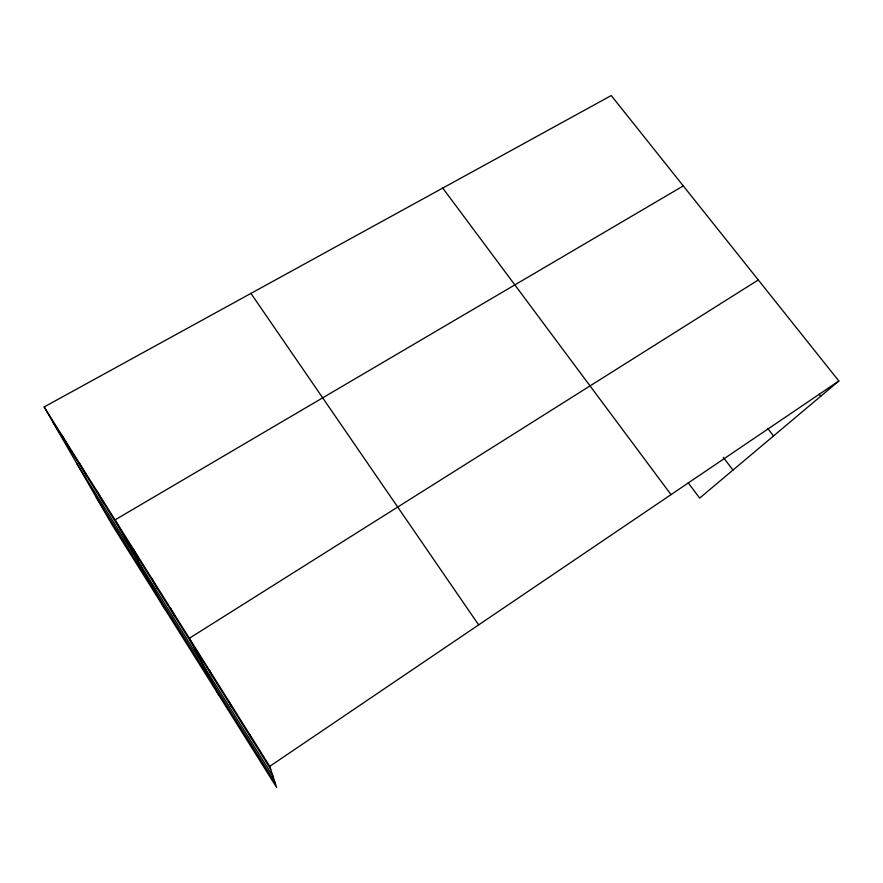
<?xml version="1.0" encoding="UTF-8"?>
<svg xmlns="http://www.w3.org/2000/svg" width="883" height="883" viewBox="0 0 883 883"><rect width="100%" height="100%" fill="white"/><g stroke="black" fill="none" stroke-linecap="round" stroke-linejoin="round"><path stroke-width="1.32" d="M44.15 406.942L269.757 766.334L276.622 787.448L112.262 525.109L44.15 406.942L611.246 95.552L838.85 380.992L699.656 498.111L688.221 482.858M269.757 766.334L838.85 380.992M758.287 279.955L189.359 638.266L218.807 695.175M683.287 185.905L115.044 519.877L164.635 608.696M819.115 394.138L820.76 396.213M767.625 428.332L773.53 435.959M723.332 457.427L732.967 470.087M442.747 188.068L671.014 494.635M250.938 293.399L478.652 624.888M53.19 422.626L270.684 769.192M76.523 463.111L273.046 776.477M96.258 497.35L275.032 782.57M61.567 434.69L70.022 449.447M79.183 462.758L87.042 476.566M97.009 491.147L104.26 503.994M133.3 548.95L139.271 559.789M151.755 578.365L157.075 588.166M170.441 608.133L175.088 616.864M209.083 669.678L212.306 676.168M229.05 701.499L231.523 706.797M249.271 733.718L250.982 737.802"/></g></svg>
